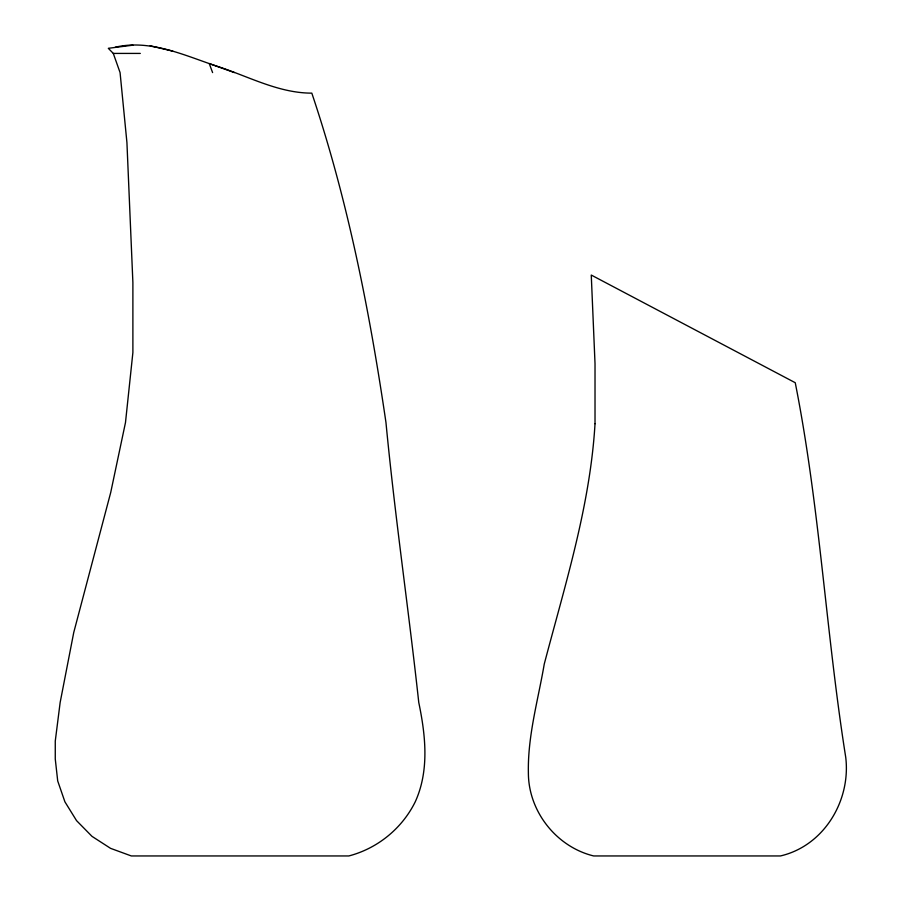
<?xml version="1.0" encoding="UTF-8"?>
<svg xmlns="http://www.w3.org/2000/svg" width="901" height="901" viewBox="0 0 901 901"><rect width="100%" height="100%" fill="white"/><g stroke="black" fill="none" stroke-linecap="round" stroke-linejoin="round"><path stroke-width="1.35" d="M115.272 47.201C151.177 38.856 185.865 56.155 219.157 66.944C249.476 76.957 279.164 93.152 311.814 93.141C347.752 199.988 369.613 311.138 385.966 422.524C394.886 516.07 408.592 609.065 418.762 702.465C425.565 735.115 429.507 770.501 415.237 801.834C402.094 828.447 377.564 848.449 348.845 855.95L131.309 855.95L110.564 848.348L92.015 836.376L76.54 820.62L64.917 801.834L57.709 780.964L55.265 759.014L55.265 741.095L60.153 702.465L73.747 632.479L110.71 492.509L125.487 422.524L132.886 352.539L132.886 282.554L126.928 142.572L120.07 72.587L113.289 53.418L108.3 48.305L132.931 45.174M113.289 53.418L140.297 53.418M150.163 45.771L172.812 51.143M234.384 72.587L209.246 63.566L212.602 72.587M595.02 423.718C590.144 505.968 565.017 584.884 544.249 664.082C538.111 700.077 527.614 735.926 528.38 772.72C528.313 811.204 556.277 846.85 593.669 855.95L780.446 855.95C824.032 845.859 850.961 800.617 845.735 757.336C825.98 632.874 819.775 506.441 795.245 382.722L591.259 275.053L595.02 363.632L595.02 423.718"/></g></svg>
